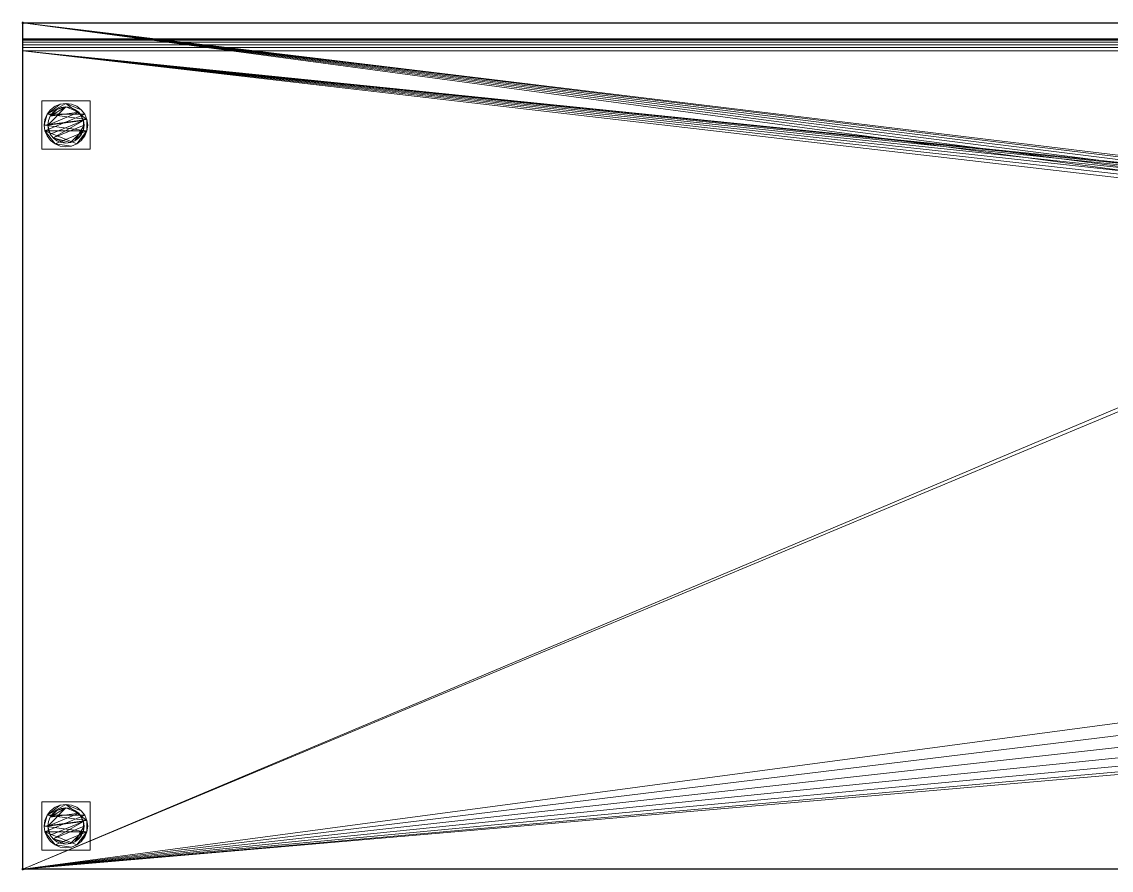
# Model space of a CAD drawing. Header units: millimetres. Extents: x -1 to 1801, y -701 to 1.
# Drawn here: x -1 to 900, y -701 to 1 of the extents above; entities that cross this region are included whole.
import ezdxf

# ---------------------------------------------------------------- set-up
doc = ezdxf.new("R2010")
doc.units = ezdxf.units.MM
doc.header["$PDMODE"] = 34
for name, color, linetype in [('IQ_200_2D', 1, 'Continuous'), ('IQ_200_3D', 1, 'Continuous'), ('IQ_204_2D', 7, 'Continuous'), ('IQ_INS_3D', 3, 'Continuous')]:
    doc.layers.add(name, color=color, linetype=linetype)

msp = doc.modelspace()

# ---------------------------------------------------------------- linework, layer by layer
at = {"layer": 'IQ_200_2D', "linetype": 'Continuous'}
for p, q in [((0, 0), (1800, 0)), ((0, -700), (0, 0)), ((1800, -700), (0, -700))]:
    msp.add_line(p, q, dxfattribs=at)
at = {"layer": 'IQ_204_2D'}
msp.add_line((0, -13), (1800, -13), dxfattribs=at)
at = {"layer": 'IQ_INS_3D'}
for p in [(0, 0), (0, -700)]:
    msp.add_point(p, dxfattribs=at)

# ---------------------------------------------------------------- meshes
at = {"layer": 'IQ_200_3D', "lineweight": 18}
mesh = msp.add_polyface(dxfattribs=at)
corners = [(0, -13, 1000), (0, 0, 1000), (0, 0, 850), (0, -700, 850), (0, -700, 900), (0, -23, 900), (0, -20.41, 900.34), (0, -18, 901.34), (0, -15.93, 902.93), (0, -14.34, 905), (0, -13.34, 907.41), (0, -13, 910)]
mesh.append_faces([[corners[k] for k in face] for face in [(6, 2, 5), (11, 2, 10)]], dxfattribs={"vtx0": -1, "vtx1": -1})
mesh.append_faces([[corners[k] for k in face] for face in [(2, 6, 7), (2, 7, 8)]], dxfattribs={"vtx0": -1, "vtx2": -1})
mesh.append_faces([[corners[k] for k in face] for face in [(9, 10, 2), (8, 9, 2)]], dxfattribs={"vtx1": -1, "vtx2": -1})
mesh.append_faces([[corners[k] for k in face] for face in [(3, 4, 5, 2)]], dxfattribs={"vtx2": -1})
mesh.append_faces([[corners[k] for k in face] for face in [(11, 0, 1, 2)]], dxfattribs={"vtx3": -1})
mesh = msp.add_polyface(dxfattribs=at)
corners = [(1800, 0, 850), (1800, -700, 850), (0, -700, 850), (0, 0, 850), (1275, -230, 850), (1275, -530, 850), (1276.87, -544.24, 850), (1282.37, -557.5, 850), (1291.11, -568.89, 850), (1302.5, -577.63, 850), (1315.76, -583.13, 850), (1330, -585, 850), (1630, -585, 850), (1644.24, -583.13, 850), (1657.5, -577.63, 850), (1668.89, -568.89, 850), (1677.63, -557.5, 850), (1683.13, -544.24, 850), (1685, -530, 850), (1685, -230, 850), (1683.13, -215.76, 850), (1677.63, -202.5, 850), (1668.89, -191.11, 850), (1657.5, -182.37, 850), (1644.24, -176.87, 850), (1630, -175, 850), (1330, -175, 850), (1315.76, -176.87, 850), (1302.5, -182.37, 850), (1291.11, -191.11, 850), (1282.37, -202.5, 850), (1276.87, -215.76, 850), (1284, -168, 850), (1283.45, -163.86, 850), (1281.86, -160, 850), (1279.31, -156.69, 850), (1276, -154.14, 850), (1272.14, -152.55, 850), (1268, -152, 850), (1263.86, -152.55, 850), (1260, -154.14, 850), (1256.69, -156.69, 850), (1254.14, -160, 850), (1252.55, -163.86, 850), (1252, -168, 850), (1252.55, -172.14, 850), (1254.14, -176, 850), (1256.69, -179.31, 850), (1260, -181.86, 850), (1263.86, -183.45, 850), (1268, -184, 850), (1272.14, -183.45, 850), (1276, -181.86, 850), (1279.31, -179.31, 850), (1281.86, -176, 850), (1283.45, -172.14, 850)]
mesh.append_faces([[corners[k] for k in face] for face in [(14, 1, 13), (18, 1, 17), (9, 2, 8), (23, 0, 22), (20, 0, 19), (42, 3, 41), (40, 3, 39), (38, 0, 37)]], dxfattribs={"vtx0": -1, "vtx1": -1})
mesh.append_faces([[corners[k] for k in face] for face in [(1, 14, 15), (1, 15, 16), (1, 18, 19, 0), (0, 23, 24), (33, 27, 28, 32), (34, 26, 27, 33), (28, 55, 32), (29, 52, 53), (30, 51, 52, 29), (4, 47, 48), (3, 44, 45, 2), (3, 42, 43)]], dxfattribs={"vtx0": -1, "vtx2": -1})
mesh.append_faces([[corners[k] for k in face] for face in [(0, 25, 26, 36), (2, 45, 46, 5)]], dxfattribs={"vtx0": -1, "vtx2": -1, "vtx3": -1})
mesh.append_faces([[corners[k] for k in face] for face in [(16, 17, 1), (12, 13, 1), (9, 10, 2), (7, 8, 2), (10, 11, 2), (21, 22, 0), (20, 21, 0), (24, 25, 0), (5, 6, 2), (53, 54, 29), (50, 51, 30), (6, 7, 2), (34, 35, 26), (36, 37, 0), (35, 36, 26), (43, 44, 3), (40, 41, 3)]], dxfattribs={"vtx1": -1, "vtx2": -1})
mesh.append_faces([[corners[k] for k in face] for face in [(11, 12, 1, 2), (54, 55, 28, 29), (4, 5, 46, 47), (30, 31, 49, 50), (31, 4, 48, 49), (38, 39, 3, 0)]], dxfattribs={"vtx1": -1, "vtx3": -1})
mesh = msp.add_polyface(dxfattribs=at)
corners = [(1800, 0, 850), (0, 0, 850), (0, 0, 1000), (1800, 0, 1000)]
mesh.append_faces([[corners[k] for k in face] for face in [(0, 1, 2, 3)]])
mesh = msp.add_polyface(dxfattribs=at)
corners = [(1800, 0, 1000), (0, 0, 1000), (0, -13, 1000), (1800, -13, 1000)]
mesh.append_faces([[corners[k] for k in face] for face in [(0, 1, 2, 3)]])
mesh = msp.add_polyface(dxfattribs=at)
corners = [(1800, -13, 1000), (0, -13, 1000), (0, -13, 910), (1800, -13, 910)]
mesh.append_faces([[corners[k] for k in face] for face in [(0, 1, 2, 3)]])
mesh = msp.add_polyface(dxfattribs=at)
corners = [(1800, -23, 900), (1800, -20.41, 900.34), (1800, -18, 901.34), (1800, -15.93, 902.93), (1800, -14.34, 905), (1800, -13.34, 907.41), (1800, -13, 910), (0, -13, 910), (0, -13.34, 907.41), (0, -14.34, 905), (0, -15.93, 902.93), (0, -18, 901.34), (0, -20.41, 900.34), (0, -23, 900)]
mesh.append_faces([[corners[k] for k in face] for face in [(9, 4, 5, 8), (4, 9, 10, 3), (12, 1, 2, 11), (3, 10, 11, 2)]], dxfattribs={"vtx0": -1, "vtx2": -1})
mesh.append_faces([[corners[k] for k in face] for face in [(13, 0, 1, 12)]], dxfattribs={"vtx2": -1})
mesh.append_faces([[corners[k] for k in face] for face in [(5, 6, 7, 8)]], dxfattribs={"vtx3": -1})
mesh = msp.add_polyface(dxfattribs=at)
corners = [(1800, -700, 900), (1800, -23, 900), (0, -23, 900), (0, -700, 900), (1275, -530, 900), (1275, -230, 900), (1276.87, -215.76, 900), (1282.37, -202.5, 900), (1291.11, -191.11, 900), (1302.5, -182.37, 900), (1315.76, -176.87, 900), (1330, -175, 900), (1630, -175, 900), (1644.24, -176.87, 900), (1657.5, -182.37, 900), (1668.89, -191.11, 900), (1677.63, -202.5, 900), (1683.13, -215.76, 900), (1685, -230, 900), (1685, -530, 900), (1683.13, -544.24, 900), (1677.63, -557.5, 900), (1668.89, -568.89, 900), (1657.5, -577.63, 900), (1644.24, -583.13, 900), (1630, -585, 900), (1330, -585, 900), (1315.76, -583.13, 900), (1302.5, -577.63, 900), (1291.11, -568.89, 900), (1282.37, -557.5, 900), (1276.87, -544.24, 900), (1252, -168, 900), (1252.55, -163.86, 900), (1254.14, -160, 900), (1256.69, -156.69, 900), (1260, -154.14, 900), (1263.86, -152.55, 900), (1268, -152, 900), (1272.14, -152.55, 900), (1276, -154.14, 900), (1279.31, -156.69, 900), (1281.86, -160, 900), (1283.45, -163.86, 900), (1284, -168, 900), (1283.45, -172.14, 900), (1281.86, -176, 900), (1279.31, -179.31, 900), (1276, -181.86, 900), (1272.14, -183.45, 900), (1268, -184, 900), (1263.86, -183.45, 900), (1260, -181.86, 900), (1256.69, -179.31, 900), (1254.14, -176, 900), (1252.55, -172.14, 900)]
mesh.append_faces([[corners[k] for k in face] for face in [(16, 1, 15), (21, 0, 20), (28, 3, 27), (47, 8, 46), (36, 2, 35), (35, 2, 34), (33, 2, 32), (49, 7, 48), (54, 5, 53), (50, 7, 49), (31, 3, 30)]], dxfattribs={"vtx0": -1, "vtx1": -1})
mesh.append_faces([[corners[k] for k in face] for face in [(1, 12, 13), (1, 13, 14), (1, 17, 18), (9, 45, 46, 8), (10, 42, 43, 9), (42, 10, 11, 41), (0, 21, 22), (0, 23, 24), (26, 3, 0, 25), (3, 26, 27), (2, 36, 37), (48, 7, 8, 47), (51, 6, 7, 50), (52, 5, 6, 51)]], dxfattribs={"vtx0": -1, "vtx2": -1})
mesh.append_faces([[corners[k] for k in face] for face in [(16, 17, 1), (14, 15, 1), (43, 44, 9), (44, 45, 9), (19, 20, 0), (22, 23, 0), (29, 30, 3), (28, 29, 3), (24, 25, 0), (37, 38, 2), (40, 41, 11), (39, 40, 1), (33, 34, 2), (31, 4, 3), (52, 53, 5), (54, 55, 3)]], dxfattribs={"vtx1": -1, "vtx2": -1})
mesh.append_faces([[corners[k] for k in face] for face in [(11, 12, 1, 40), (4, 5, 54, 3)]], dxfattribs={"vtx1": -1, "vtx2": -1, "vtx3": -1})
mesh.append_faces([[corners[k] for k in face] for face in [(18, 19, 0, 1), (38, 39, 1, 2), (55, 32, 2, 3)]], dxfattribs={"vtx1": -1, "vtx3": -1})
mesh = msp.add_polyface(dxfattribs=at)
corners = [(15.5, -64.5, 850), (15.5, -104.5, 850), (55.5, -104.5, 850), (55.5, -64.5, 850)]
mesh.append_faces([[corners[k] for k in face] for face in [(0, 1, 2, 3)]])
mesh = msp.add_polyface(dxfattribs=at)
corners = [(55.5, -104.5, 75), (15.5, -104.5, 75), (15.5, -64.5, 75), (55.5, -64.5, 75)]
mesh.append_faces([[corners[k] for k in face] for face in [(0, 1, 2, 3)]])
mesh = msp.add_polyface(dxfattribs=at)
corners = [(55.5, -64.5, 850), (55.5, -64.5, 75), (15.5, -64.5, 75), (15.5, -64.5, 850)]
mesh.append_faces([[corners[k] for k in face] for face in [(0, 1, 2, 3)]])
mesh = msp.add_polyface(dxfattribs=at)
corners = [(15.5, -64.5, 850), (15.5, -64.5, 75), (15.5, -104.5, 75), (15.5, -104.5, 850)]
mesh.append_faces([[corners[k] for k in face] for face in [(0, 1, 2, 3)]])
mesh = msp.add_polyface(dxfattribs=at)
corners = [(17.5, -84.5, 5), (18.11, -89.16, 5), (19.91, -93.5, 5), (22.77, -97.23, 5), (26.5, -100.09, 5), (30.84, -101.89, 5), (35.5, -102.5, 5), (40.16, -101.89, 5), (44.5, -100.09, 5), (48.23, -97.23, 5), (51.09, -93.5, 5), (52.89, -89.16, 5), (53.5, -84.5, 5), (52.89, -79.84, 5), (51.09, -75.5, 5), (48.23, -71.77, 5), (44.5, -68.91, 5), (40.16, -67.11, 5), (35.5, -66.5, 5), (30.84, -67.11, 5), (26.5, -68.91, 5), (22.77, -71.77, 5), (19.91, -75.5, 5), (18.11, -79.84, 5)]
mesh.append_faces([[corners[k] for k in face] for face in [(11, 8, 9, 10)]], dxfattribs={"vtx0": -1})
mesh.append_faces([[corners[k] for k in face] for face in [(4, 7, 8, 11), (11, 0, 1, 4), (13, 18, 19, 22)]], dxfattribs={"vtx0": -1, "vtx2": -1, "vtx3": -1})
mesh.append_faces([[corners[k] for k in face] for face in [(0, 11, 12, 13)]], dxfattribs={"vtx0": -1, "vtx3": -1})
mesh.append_faces([[corners[k] for k in face] for face in [(2, 3, 4, 1), (16, 17, 18, 15)]], dxfattribs={"vtx2": -1})
mesh.append_faces([[corners[k] for k in face] for face in [(13, 14, 15, 18), (22, 23, 0, 13)]], dxfattribs={"vtx2": -1, "vtx3": -1})
mesh.append_faces([[corners[k] for k in face] for face in [(4, 5, 6, 7), (19, 20, 21, 22)]], dxfattribs={"vtx3": -1})
mesh = msp.add_polyface(dxfattribs=at)
corners = [(17.5, -84.5, 0), (18.11, -79.84, 0), (19.91, -75.5, 0), (22.77, -71.77, 0), (26.5, -68.91, 0), (30.84, -67.11, 0), (35.5, -66.5, 0), (40.16, -67.11, 0), (44.5, -68.91, 0), (48.23, -71.77, 0), (51.09, -75.5, 0), (52.89, -79.84, 0), (53.5, -84.5, 0), (52.89, -89.16, 0), (51.09, -93.5, 0), (48.23, -97.23, 0), (44.5, -100.09, 0), (40.16, -101.89, 0), (35.5, -102.5, 0), (30.84, -101.89, 0), (26.5, -100.09, 0), (22.77, -97.23, 0), (19.91, -93.5, 0), (18.11, -89.16, 0)]
mesh.append_faces([[corners[k] for k in face] for face in [(2, 0, 1), (15, 13, 14), (13, 11, 12)]], dxfattribs={"vtx0": -1})
mesh.append_faces([[corners[k] for k in face] for face in [(16, 23, 13, 15)]], dxfattribs={"vtx0": -1, "vtx1": -1, "vtx2": -1})
mesh.append_faces([[corners[k] for k in face] for face in [(2, 10, 23, 0)]], dxfattribs={"vtx0": -1, "vtx1": -1, "vtx3": -1})
mesh.append_faces([[corners[k] for k in face] for face in [(2, 5, 6)]], dxfattribs={"vtx0": -1, "vtx2": -1})
mesh.append_faces([[corners[k] for k in face] for face in [(23, 10, 11, 13), (23, 16, 17, 20)]], dxfattribs={"vtx0": -1, "vtx2": -1, "vtx3": -1})
mesh.append_faces([[corners[k] for k in face] for face in [(9, 10, 2, 6)]], dxfattribs={"vtx1": -1, "vtx2": -1, "vtx3": -1})
mesh.append_faces([[corners[k] for k in face] for face in [(3, 4, 5, 2), (18, 19, 20, 17)]], dxfattribs={"vtx2": -1})
mesh.append_faces([[corners[k] for k in face] for face in [(6, 7, 8, 9), (20, 21, 22, 23)]], dxfattribs={"vtx3": -1})
mesh = msp.add_polyface(dxfattribs=at)
corners = [(17.5, -84.5, 5), (18.11, -79.84, 5), (19.91, -75.5, 5), (22.77, -71.77, 5), (26.5, -68.91, 5), (30.84, -67.11, 5), (35.5, -66.5, 5), (40.16, -67.11, 5), (44.5, -68.91, 5), (48.23, -71.77, 5), (51.09, -75.5, 5), (52.89, -79.84, 5), (53.5, -84.5, 5), (53.5, -84.5, 0), (52.89, -79.84, 0), (51.09, -75.5, 0), (48.23, -71.77, 0), (44.5, -68.91, 0), (40.16, -67.11, 0), (35.5, -66.5, 0), (30.84, -67.11, 0), (26.5, -68.91, 0), (22.77, -71.77, 0), (19.91, -75.5, 0), (18.11, -79.84, 0), (17.5, -84.5, 0)]
mesh.append_faces([[corners[k] for k in face] for face in [(13, 14, 11, 12), (0, 1, 24, 25)]], dxfattribs={"vtx1": -1})
mesh.append_faces([[corners[k] for k in face] for face in [(14, 15, 10, 11), (16, 17, 8, 9), (15, 16, 9, 10), (17, 18, 7, 8), (6, 7, 18, 19), (19, 20, 5, 6), (20, 21, 4, 5), (22, 23, 2, 3), (21, 22, 3, 4), (23, 24, 1, 2)]], dxfattribs={"vtx1": -1, "vtx3": -1})
mesh = msp.add_polyface(dxfattribs=at)
corners = [(20.5, -84.5, 75), (21.01, -88.38, 75), (22.51, -92, 75), (24.89, -95.11, 75), (28, -97.49, 75), (31.62, -98.99, 75), (35.5, -99.5, 75), (39.38, -98.99, 75), (43, -97.49, 75), (46.11, -95.11, 75), (48.49, -92, 75), (49.99, -88.38, 75), (50.5, -84.5, 75), (49.99, -80.62, 75), (48.49, -77, 75), (46.11, -73.89, 75), (43, -71.51, 75), (39.38, -70.01, 75), (35.5, -69.5, 75), (31.62, -70.01, 75), (28, -71.51, 75), (24.89, -73.89, 75), (22.51, -77, 75), (21.01, -80.62, 75)]
mesh.append_faces([[corners[k] for k in face] for face in [(10, 8, 9), (22, 20, 21)]], dxfattribs={"vtx0": -1})
mesh.append_faces([[corners[k] for k in face] for face in [(7, 3, 6)]], dxfattribs={"vtx0": -1, "vtx1": -1})
mesh.append_faces([[corners[k] for k in face] for face in [(22, 15, 18, 20)]], dxfattribs={"vtx0": -1, "vtx1": -1, "vtx2": -1, "vtx3": -1})
mesh.append_faces([[corners[k] for k in face] for face in [(13, 2, 3, 12)]], dxfattribs={"vtx0": -1, "vtx2": -1})
mesh.append_faces([[corners[k] for k in face] for face in [(3, 7, 8, 12)]], dxfattribs={"vtx0": -1, "vtx2": -1, "vtx3": -1})
mesh.append_faces([[corners[k] for k in face] for face in [(17, 18, 15, 16), (19, 20, 18)]], dxfattribs={"vtx1": -1})
mesh.append_faces([[corners[k] for k in face] for face in [(11, 12, 8, 10)]], dxfattribs={"vtx1": -1, "vtx2": -1})
mesh.append_faces([[corners[k] for k in face] for face in [(4, 5, 6, 3)]], dxfattribs={"vtx2": -1})
mesh.append_faces([[corners[k] for k in face] for face in [(0, 1, 2, 13), (13, 14, 15, 0), (22, 23, 0, 15)]], dxfattribs={"vtx2": -1, "vtx3": -1})
mesh = msp.add_polyface(dxfattribs=at)
corners = [(20.5, -84.5, 5), (21.01, -80.62, 5), (22.51, -77, 5), (24.89, -73.89, 5), (28, -71.51, 5), (31.62, -70.01, 5), (35.5, -69.5, 5), (39.38, -70.01, 5), (43, -71.51, 5), (46.11, -73.89, 5), (48.49, -77, 5), (49.99, -80.62, 5), (50.5, -84.5, 5), (49.99, -88.38, 5), (48.49, -92, 5), (46.11, -95.11, 5), (43, -97.49, 5), (39.38, -98.99, 5), (35.5, -99.5, 5), (31.62, -98.99, 5), (28, -97.49, 5), (24.89, -95.11, 5), (22.51, -92, 5), (21.01, -88.38, 5)]
mesh.append_faces([[corners[k] for k in face] for face in [(9, 6, 7, 8), (4, 2, 3), (15, 13, 14)]], dxfattribs={"vtx0": -1})
mesh.append_faces([[corners[k] for k in face] for face in [(18, 21, 17)]], dxfattribs={"vtx0": -1, "vtx1": -1})
mesh.append_faces([[corners[k] for k in face] for face in [(22, 0, 11, 21)]], dxfattribs={"vtx0": -1, "vtx1": -1, "vtx2": -1})
mesh.append_faces([[corners[k] for k in face] for face in [(0, 6, 9, 11), (21, 11, 13, 17)]], dxfattribs={"vtx0": -1, "vtx1": -1, "vtx2": -1, "vtx3": -1})
mesh.append_faces([[corners[k] for k in face] for face in [(23, 0, 22), (12, 13, 11)]], dxfattribs={"vtx1": -1})
mesh.append_faces([[corners[k] for k in face] for face in [(16, 17, 13, 15)]], dxfattribs={"vtx1": -1, "vtx2": -1})
mesh.append_faces([[corners[k] for k in face] for face in [(9, 10, 11)]], dxfattribs={"vtx2": -1})
mesh.append_faces([[corners[k] for k in face] for face in [(4, 5, 6, 2), (0, 1, 2, 6)]], dxfattribs={"vtx2": -1, "vtx3": -1})
mesh.append_faces([[corners[k] for k in face] for face in [(18, 19, 20, 21)]], dxfattribs={"vtx3": -1})
mesh = msp.add_polyface(dxfattribs=at)
corners = [(20.5, -84.5, 75), (21.01, -80.62, 75), (22.51, -77, 75), (24.89, -73.89, 75), (28, -71.51, 75), (31.62, -70.01, 75), (35.5, -69.5, 75), (39.38, -70.01, 75), (43, -71.51, 75), (46.11, -73.89, 75), (48.49, -77, 75), (49.99, -80.62, 75), (50.5, -84.5, 75), (50.5, -84.5, 5), (49.99, -80.62, 5), (48.49, -77, 5), (46.11, -73.89, 5), (43, -71.51, 5), (39.38, -70.01, 5), (35.5, -69.5, 5), (31.62, -70.01, 5), (28, -71.51, 5), (24.89, -73.89, 5), (22.51, -77, 5), (21.01, -80.62, 5), (20.5, -84.5, 5)]
mesh.append_faces([[corners[k] for k in face] for face in [(1, 24, 25, 0)]], dxfattribs={"vtx0": -1})
mesh.append_faces([[corners[k] for k in face] for face in [(8, 17, 18, 7), (9, 16, 17, 8), (7, 18, 19, 6), (15, 10, 11, 14), (5, 20, 21, 4), (4, 21, 22, 3), (2, 23, 24, 1), (3, 22, 23, 2), (20, 5, 6, 19)]], dxfattribs={"vtx0": -1, "vtx2": -1})
mesh.append_faces([[corners[k] for k in face] for face in [(13, 14, 11, 12)]], dxfattribs={"vtx1": -1})
mesh.append_faces([[corners[k] for k in face] for face in [(9, 10, 15, 16)]], dxfattribs={"vtx1": -1, "vtx3": -1})
mesh = msp.add_polyface(dxfattribs=at)
corners = [(55.5, -104.5, 850), (55.5, -104.5, 75), (55.5, -64.5, 75), (55.5, -64.5, 850)]
mesh.append_faces([[corners[k] for k in face] for face in [(0, 1, 2, 3)]])
mesh = msp.add_polyface(dxfattribs=at)
corners = [(53.5, -84.5, 5), (52.89, -89.16, 5), (51.09, -93.5, 5), (48.23, -97.23, 5), (44.5, -100.09, 5), (40.16, -101.89, 5), (35.5, -102.5, 5), (30.84, -101.89, 5), (26.5, -100.09, 5), (22.77, -97.23, 5), (19.91, -93.5, 5), (18.11, -89.16, 5), (17.5, -84.5, 5), (17.5, -84.5, 0), (18.11, -89.16, 0), (19.91, -93.5, 0), (22.77, -97.23, 0), (26.5, -100.09, 0), (30.84, -101.89, 0), (35.5, -102.5, 0), (40.16, -101.89, 0), (44.5, -100.09, 0), (48.23, -97.23, 0), (51.09, -93.5, 0), (52.89, -89.16, 0), (53.5, -84.5, 0)]
mesh.append_faces([[corners[k] for k in face] for face in [(13, 14, 11, 12), (0, 1, 24, 25)]], dxfattribs={"vtx1": -1})
mesh.append_faces([[corners[k] for k in face] for face in [(14, 15, 10, 11), (16, 17, 8, 9), (15, 16, 9, 10), (17, 18, 7, 8), (6, 7, 18, 19), (19, 20, 5, 6), (20, 21, 4, 5), (22, 23, 2, 3), (21, 22, 3, 4), (23, 24, 1, 2)]], dxfattribs={"vtx1": -1, "vtx3": -1})
mesh = msp.add_polyface(dxfattribs=at)
corners = [(50.5, -84.5, 75), (49.99, -88.38, 75), (48.49, -92, 75), (46.11, -95.11, 75), (43, -97.49, 75), (39.38, -98.99, 75), (35.5, -99.5, 75), (31.62, -98.99, 75), (28, -97.49, 75), (24.89, -95.11, 75), (22.51, -92, 75), (21.01, -88.38, 75), (20.5, -84.5, 75), (20.5, -84.5, 5), (21.01, -88.38, 5), (22.51, -92, 5), (24.89, -95.11, 5), (28, -97.49, 5), (31.62, -98.99, 5), (35.5, -99.5, 5), (39.38, -98.99, 5), (43, -97.49, 5), (46.11, -95.11, 5), (48.49, -92, 5), (49.99, -88.38, 5), (50.5, -84.5, 5)]
mesh.append_faces([[corners[k] for k in face] for face in [(1, 24, 25, 0)]], dxfattribs={"vtx0": -1})
mesh.append_faces([[corners[k] for k in face] for face in [(11, 14, 15, 10), (10, 15, 16, 9), (8, 17, 18, 7), (9, 16, 17, 8), (7, 18, 19, 6), (5, 20, 21, 4), (4, 21, 22, 3), (2, 23, 24, 1), (3, 22, 23, 2), (20, 5, 6, 19)]], dxfattribs={"vtx0": -1, "vtx2": -1})
mesh.append_faces([[corners[k] for k in face] for face in [(12, 13, 14, 11)]], dxfattribs={"vtx2": -1})
mesh = msp.add_polyface(dxfattribs=at)
corners = [(15.5, -104.5, 850), (15.5, -104.5, 75), (55.5, -104.5, 75), (55.5, -104.5, 850)]
mesh.append_faces([[corners[k] for k in face] for face in [(0, 1, 2, 3)]])
mesh = msp.add_polyface(dxfattribs=at)
corners = [(15.5, -644.5, 850), (15.5, -684.5, 850), (55.5, -684.5, 850), (55.5, -644.5, 850)]
mesh.append_faces([[corners[k] for k in face] for face in [(0, 1, 2, 3)]])
mesh = msp.add_polyface(dxfattribs=at)
corners = [(55.5, -684.5, 75), (15.5, -684.5, 75), (15.5, -644.5, 75), (55.5, -644.5, 75)]
mesh.append_faces([[corners[k] for k in face] for face in [(0, 1, 2, 3)]])
mesh = msp.add_polyface(dxfattribs=at)
corners = [(55.5, -644.5, 850), (55.5, -644.5, 75), (15.5, -644.5, 75), (15.5, -644.5, 850)]
mesh.append_faces([[corners[k] for k in face] for face in [(0, 1, 2, 3)]])
mesh = msp.add_polyface(dxfattribs=at)
corners = [(15.5, -644.5, 850), (15.5, -644.5, 75), (15.5, -684.5, 75), (15.5, -684.5, 850)]
mesh.append_faces([[corners[k] for k in face] for face in [(0, 1, 2, 3)]])
mesh = msp.add_polyface(dxfattribs=at)
corners = [(17.5, -664.5, 5), (18.11, -669.16, 5), (19.91, -673.5, 5), (22.77, -677.23, 5), (26.5, -680.09, 5), (30.84, -681.89, 5), (35.5, -682.5, 5), (40.16, -681.89, 5), (44.5, -680.09, 5), (48.23, -677.23, 5), (51.09, -673.5, 5), (52.89, -669.16, 5), (53.5, -664.5, 5), (52.89, -659.84, 5), (51.09, -655.5, 5), (48.23, -651.77, 5), (44.5, -648.91, 5), (40.16, -647.11, 5), (35.5, -646.5, 5), (30.84, -647.11, 5), (26.5, -648.91, 5), (22.77, -651.77, 5), (19.91, -655.5, 5), (18.11, -659.84, 5)]
mesh.append_faces([[corners[k] for k in face] for face in [(11, 8, 9, 10)]], dxfattribs={"vtx0": -1})
mesh.append_faces([[corners[k] for k in face] for face in [(4, 7, 8, 11), (11, 0, 1, 4), (13, 18, 19, 22)]], dxfattribs={"vtx0": -1, "vtx2": -1, "vtx3": -1})
mesh.append_faces([[corners[k] for k in face] for face in [(0, 11, 12, 13)]], dxfattribs={"vtx0": -1, "vtx3": -1})
mesh.append_faces([[corners[k] for k in face] for face in [(2, 3, 4, 1), (16, 17, 18, 15)]], dxfattribs={"vtx2": -1})
mesh.append_faces([[corners[k] for k in face] for face in [(13, 14, 15, 18), (22, 23, 0, 13)]], dxfattribs={"vtx2": -1, "vtx3": -1})
mesh.append_faces([[corners[k] for k in face] for face in [(4, 5, 6, 7), (19, 20, 21, 22)]], dxfattribs={"vtx3": -1})
mesh = msp.add_polyface(dxfattribs=at)
corners = [(17.5, -664.5, 0), (18.11, -659.84, 0), (19.91, -655.5, 0), (22.77, -651.77, 0), (26.5, -648.91, 0), (30.84, -647.11, 0), (35.5, -646.5, 0), (40.16, -647.11, 0), (44.5, -648.91, 0), (48.23, -651.77, 0), (51.09, -655.5, 0), (52.89, -659.84, 0), (53.5, -664.5, 0), (52.89, -669.16, 0), (51.09, -673.5, 0), (48.23, -677.23, 0), (44.5, -680.09, 0), (40.16, -681.89, 0), (35.5, -682.5, 0), (30.84, -681.89, 0), (26.5, -680.09, 0), (22.77, -677.23, 0), (19.91, -673.5, 0), (18.11, -669.16, 0)]
mesh.append_faces([[corners[k] for k in face] for face in [(2, 0, 1), (15, 13, 14), (13, 11, 12)]], dxfattribs={"vtx0": -1})
mesh.append_faces([[corners[k] for k in face] for face in [(16, 23, 13, 15)]], dxfattribs={"vtx0": -1, "vtx1": -1, "vtx2": -1})
mesh.append_faces([[corners[k] for k in face] for face in [(2, 10, 23, 0)]], dxfattribs={"vtx0": -1, "vtx1": -1, "vtx3": -1})
mesh.append_faces([[corners[k] for k in face] for face in [(2, 5, 6)]], dxfattribs={"vtx0": -1, "vtx2": -1})
mesh.append_faces([[corners[k] for k in face] for face in [(23, 10, 11, 13), (23, 16, 17, 20)]], dxfattribs={"vtx0": -1, "vtx2": -1, "vtx3": -1})
mesh.append_faces([[corners[k] for k in face] for face in [(9, 10, 2, 6)]], dxfattribs={"vtx1": -1, "vtx2": -1, "vtx3": -1})
mesh.append_faces([[corners[k] for k in face] for face in [(3, 4, 5, 2), (18, 19, 20, 17)]], dxfattribs={"vtx2": -1})
mesh.append_faces([[corners[k] for k in face] for face in [(6, 7, 8, 9), (20, 21, 22, 23)]], dxfattribs={"vtx3": -1})
mesh = msp.add_polyface(dxfattribs=at)
corners = [(17.5, -664.5, 5), (18.11, -659.84, 5), (19.91, -655.5, 5), (22.77, -651.77, 5), (26.5, -648.91, 5), (30.84, -647.11, 5), (35.5, -646.5, 5), (40.16, -647.11, 5), (44.5, -648.91, 5), (48.23, -651.77, 5), (51.09, -655.5, 5), (52.89, -659.84, 5), (53.5, -664.5, 5), (53.5, -664.5, 0), (52.89, -659.84, 0), (51.09, -655.5, 0), (48.23, -651.77, 0), (44.5, -648.91, 0), (40.16, -647.11, 0), (35.5, -646.5, 0), (30.84, -647.11, 0), (26.5, -648.91, 0), (22.77, -651.77, 0), (19.91, -655.5, 0), (18.11, -659.84, 0), (17.5, -664.5, 0)]
mesh.append_faces([[corners[k] for k in face] for face in [(13, 14, 11, 12), (0, 1, 24, 25)]], dxfattribs={"vtx1": -1})
mesh.append_faces([[corners[k] for k in face] for face in [(14, 15, 10, 11), (16, 17, 8, 9), (15, 16, 9, 10), (17, 18, 7, 8), (6, 7, 18, 19), (19, 20, 5, 6), (20, 21, 4, 5), (22, 23, 2, 3), (21, 22, 3, 4), (23, 24, 1, 2)]], dxfattribs={"vtx1": -1, "vtx3": -1})
mesh = msp.add_polyface(dxfattribs=at)
corners = [(55.5, -684.5, 850), (55.5, -684.5, 75), (55.5, -644.5, 75), (55.5, -644.5, 850)]
mesh.append_faces([[corners[k] for k in face] for face in [(0, 1, 2, 3)]])
mesh = msp.add_polyface(dxfattribs=at)
corners = [(20.5, -664.5, 75), (21.01, -668.38, 75), (22.51, -672, 75), (24.89, -675.11, 75), (28, -677.49, 75), (31.62, -678.99, 75), (35.5, -679.5, 75), (39.38, -678.99, 75), (43, -677.49, 75), (46.11, -675.11, 75), (48.49, -672, 75), (49.99, -668.38, 75), (50.5, -664.5, 75), (49.99, -660.62, 75), (48.49, -657, 75), (46.11, -653.89, 75), (43, -651.51, 75), (39.38, -650.01, 75), (35.5, -649.5, 75), (31.62, -650.01, 75), (28, -651.51, 75), (24.89, -653.89, 75), (22.51, -657, 75), (21.01, -660.62, 75)]
mesh.append_faces([[corners[k] for k in face] for face in [(10, 8, 9), (22, 20, 21)]], dxfattribs={"vtx0": -1})
mesh.append_faces([[corners[k] for k in face] for face in [(7, 3, 6)]], dxfattribs={"vtx0": -1, "vtx1": -1})
mesh.append_faces([[corners[k] for k in face] for face in [(22, 15, 18, 20)]], dxfattribs={"vtx0": -1, "vtx1": -1, "vtx2": -1, "vtx3": -1})
mesh.append_faces([[corners[k] for k in face] for face in [(13, 2, 3, 12)]], dxfattribs={"vtx0": -1, "vtx2": -1})
mesh.append_faces([[corners[k] for k in face] for face in [(3, 7, 8, 12)]], dxfattribs={"vtx0": -1, "vtx2": -1, "vtx3": -1})
mesh.append_faces([[corners[k] for k in face] for face in [(17, 18, 15, 16), (19, 20, 18)]], dxfattribs={"vtx1": -1})
mesh.append_faces([[corners[k] for k in face] for face in [(11, 12, 8, 10)]], dxfattribs={"vtx1": -1, "vtx2": -1})
mesh.append_faces([[corners[k] for k in face] for face in [(4, 5, 6, 3)]], dxfattribs={"vtx2": -1})
mesh.append_faces([[corners[k] for k in face] for face in [(0, 1, 2, 13), (13, 14, 15, 0), (22, 23, 0, 15)]], dxfattribs={"vtx2": -1, "vtx3": -1})
mesh = msp.add_polyface(dxfattribs=at)
corners = [(20.5, -664.5, 5), (21.01, -660.62, 5), (22.51, -657, 5), (24.89, -653.89, 5), (28, -651.51, 5), (31.62, -650.01, 5), (35.5, -649.5, 5), (39.38, -650.01, 5), (43, -651.51, 5), (46.11, -653.89, 5), (48.49, -657, 5), (49.99, -660.62, 5), (50.5, -664.5, 5), (49.99, -668.38, 5), (48.49, -672, 5), (46.11, -675.11, 5), (43, -677.49, 5), (39.38, -678.99, 5), (35.5, -679.5, 5), (31.62, -678.99, 5), (28, -677.49, 5), (24.89, -675.11, 5), (22.51, -672, 5), (21.01, -668.38, 5)]
mesh.append_faces([[corners[k] for k in face] for face in [(9, 6, 7, 8), (4, 2, 3), (15, 13, 14)]], dxfattribs={"vtx0": -1})
mesh.append_faces([[corners[k] for k in face] for face in [(18, 21, 17)]], dxfattribs={"vtx0": -1, "vtx1": -1})
mesh.append_faces([[corners[k] for k in face] for face in [(22, 0, 11, 21)]], dxfattribs={"vtx0": -1, "vtx1": -1, "vtx2": -1})
mesh.append_faces([[corners[k] for k in face] for face in [(0, 6, 9, 11), (21, 11, 13, 17)]], dxfattribs={"vtx0": -1, "vtx1": -1, "vtx2": -1, "vtx3": -1})
mesh.append_faces([[corners[k] for k in face] for face in [(23, 0, 22), (12, 13, 11)]], dxfattribs={"vtx1": -1})
mesh.append_faces([[corners[k] for k in face] for face in [(16, 17, 13, 15)]], dxfattribs={"vtx1": -1, "vtx2": -1})
mesh.append_faces([[corners[k] for k in face] for face in [(9, 10, 11)]], dxfattribs={"vtx2": -1})
mesh.append_faces([[corners[k] for k in face] for face in [(4, 5, 6, 2), (0, 1, 2, 6)]], dxfattribs={"vtx2": -1, "vtx3": -1})
mesh.append_faces([[corners[k] for k in face] for face in [(18, 19, 20, 21)]], dxfattribs={"vtx3": -1})
mesh = msp.add_polyface(dxfattribs=at)
corners = [(20.5, -664.5, 75), (21.01, -660.62, 75), (22.51, -657, 75), (24.89, -653.89, 75), (28, -651.51, 75), (31.62, -650.01, 75), (35.5, -649.5, 75), (39.38, -650.01, 75), (43, -651.51, 75), (46.11, -653.89, 75), (48.49, -657, 75), (49.99, -660.62, 75), (50.5, -664.5, 75), (50.5, -664.5, 5), (49.99, -660.62, 5), (48.49, -657, 5), (46.11, -653.89, 5), (43, -651.51, 5), (39.38, -650.01, 5), (35.5, -649.5, 5), (31.62, -650.01, 5), (28, -651.51, 5), (24.89, -653.89, 5), (22.51, -657, 5), (21.01, -660.62, 5), (20.5, -664.5, 5)]
mesh.append_faces([[corners[k] for k in face] for face in [(1, 24, 25, 0)]], dxfattribs={"vtx0": -1})
mesh.append_faces([[corners[k] for k in face] for face in [(8, 17, 18, 7), (9, 16, 17, 8), (7, 18, 19, 6), (15, 10, 11, 14), (5, 20, 21, 4), (4, 21, 22, 3), (2, 23, 24, 1), (3, 22, 23, 2), (20, 5, 6, 19)]], dxfattribs={"vtx0": -1, "vtx2": -1})
mesh.append_faces([[corners[k] for k in face] for face in [(13, 14, 11, 12)]], dxfattribs={"vtx1": -1})
mesh.append_faces([[corners[k] for k in face] for face in [(9, 10, 15, 16)]], dxfattribs={"vtx1": -1, "vtx3": -1})
mesh = msp.add_polyface(dxfattribs=at)
corners = [(53.5, -664.5, 5), (52.89, -669.16, 5), (51.09, -673.5, 5), (48.23, -677.23, 5), (44.5, -680.09, 5), (40.16, -681.89, 5), (35.5, -682.5, 5), (30.84, -681.89, 5), (26.5, -680.09, 5), (22.77, -677.23, 5), (19.91, -673.5, 5), (18.11, -669.16, 5), (17.5, -664.5, 5), (17.5, -664.5, 0), (18.11, -669.16, 0), (19.91, -673.5, 0), (22.77, -677.23, 0), (26.5, -680.09, 0), (30.84, -681.89, 0), (35.5, -682.5, 0), (40.16, -681.89, 0), (44.5, -680.09, 0), (48.23, -677.23, 0), (51.09, -673.5, 0), (52.89, -669.16, 0), (53.5, -664.5, 0)]
mesh.append_faces([[corners[k] for k in face] for face in [(13, 14, 11, 12), (0, 1, 24, 25)]], dxfattribs={"vtx1": -1})
mesh.append_faces([[corners[k] for k in face] for face in [(14, 15, 10, 11), (16, 17, 8, 9), (15, 16, 9, 10), (17, 18, 7, 8), (6, 7, 18, 19), (19, 20, 5, 6), (20, 21, 4, 5), (22, 23, 2, 3), (21, 22, 3, 4), (23, 24, 1, 2)]], dxfattribs={"vtx1": -1, "vtx3": -1})
mesh = msp.add_polyface(dxfattribs=at)
corners = [(50.5, -664.5, 75), (49.99, -668.38, 75), (48.49, -672, 75), (46.11, -675.11, 75), (43, -677.49, 75), (39.38, -678.99, 75), (35.5, -679.5, 75), (31.62, -678.99, 75), (28, -677.49, 75), (24.89, -675.11, 75), (22.51, -672, 75), (21.01, -668.38, 75), (20.5, -664.5, 75), (20.5, -664.5, 5), (21.01, -668.38, 5), (22.51, -672, 5), (24.89, -675.11, 5), (28, -677.49, 5), (31.62, -678.99, 5), (35.5, -679.5, 5), (39.38, -678.99, 5), (43, -677.49, 5), (46.11, -675.11, 5), (48.49, -672, 5), (49.99, -668.38, 5), (50.5, -664.5, 5)]
mesh.append_faces([[corners[k] for k in face] for face in [(1, 24, 25, 0)]], dxfattribs={"vtx0": -1})
mesh.append_faces([[corners[k] for k in face] for face in [(11, 14, 15, 10), (10, 15, 16, 9), (8, 17, 18, 7), (9, 16, 17, 8), (7, 18, 19, 6), (5, 20, 21, 4), (4, 21, 22, 3), (2, 23, 24, 1), (3, 22, 23, 2), (20, 5, 6, 19)]], dxfattribs={"vtx0": -1, "vtx2": -1})
mesh.append_faces([[corners[k] for k in face] for face in [(12, 13, 14, 11)]], dxfattribs={"vtx2": -1})
mesh = msp.add_polyface(dxfattribs=at)
corners = [(15.5, -684.5, 850), (15.5, -684.5, 75), (55.5, -684.5, 75), (55.5, -684.5, 850)]
mesh.append_faces([[corners[k] for k in face] for face in [(0, 1, 2, 3)]])
mesh = msp.add_polyface(dxfattribs=at)
corners = [(1800, -700, 900), (0, -700, 900), (0, -700, 850), (1800, -700, 850)]
mesh.append_faces([[corners[k] for k in face] for face in [(0, 1, 2, 3)]])

doc.saveas('drawing.dxf')
